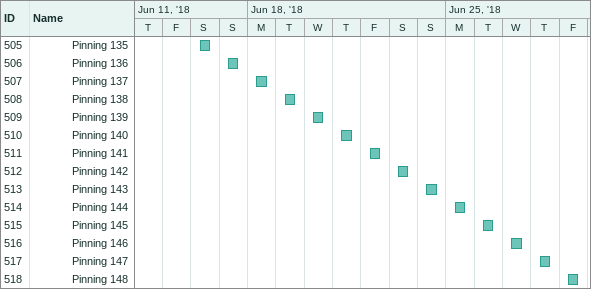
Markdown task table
| ID | Level | Task | Start | Finish |
|---|---|---|---|---|
| 505 | 4 | Pinning 135 | 2018-06-16 | 2018-06-16 |
| 506 | 4 | Pinning 136 | 2018-06-17 | 2018-06-17 |
| 507 | 4 | Pinning 137 | 2018-06-18 | 2018-06-18 |
| 508 | 4 | Pinning 138 | 2018-06-19 | 2018-06-19 |
| 509 | 4 | Pinning 139 | 2018-06-20 | 2018-06-20 |
| 510 | 4 | Pinning 140 | 2018-06-21 | 2018-06-21 |
| 511 | 4 | Pinning 141 | 2018-06-22 | 2018-06-22 |
| 512 | 4 | Pinning 142 | 2018-06-23 | 2018-06-23 |
| 513 | 4 | Pinning 143 | 2018-06-24 | 2018-06-24 |
| 514 | 4 | Pinning 144 | 2018-06-25 | 2018-06-25 |
| 515 | 4 | Pinning 145 | 2018-06-26 | 2018-06-26 |
| 516 | 4 | Pinning 146 | 2018-06-27 | 2018-06-27 |
| 517 | 4 | Pinning 147 | 2018-06-28 | 2018-06-28 |
| 518 | 4 | Pinning 148 | 2018-06-29 | 2018-06-29 |
